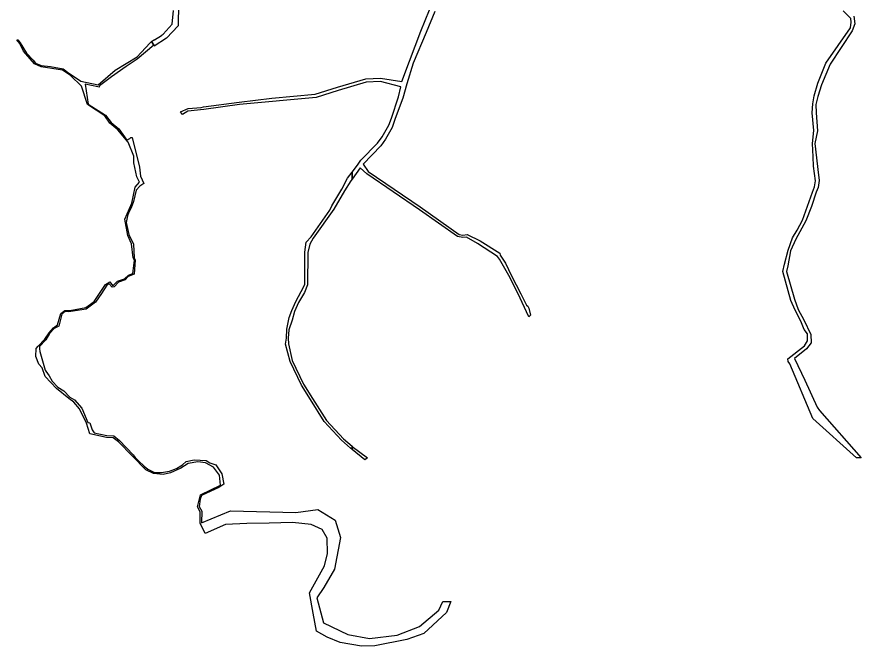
# Model space of a CAD drawing. Extents: x 548434 to 553028, y 1835063 to 1842282.
# Drawn here: x 550202 to 550953, y 1836960 to 1837520 of the extents above; entities that cross this region are included whole.
import ezdxf

# ---------------------------------------------------------------- set-up
doc = ezdxf.new("R2010")
doc.units = 0
doc.layers.add('Level 23', color=7, linetype='Continuous')

msp = doc.modelspace()

# ---------------------------------------------------------------- linework, layer by layer
at = {"layer": 'Level 23'}
for points in [[(550345.3906, 1837532.2542), (550345.034, 1837512.301), (550334.831, 1837501.32), (550323.894, 1837494.359), (550323.4199, 1837495.1407), (550323.4192, 1837495.142), (550321.444, 1837498.399), (550323.9775, 1837500), (550330.2092, 1837503.938), (550330.8619, 1837504.3505), (550331.78, 1837504.93), (550339.89, 1837513.9), (550341.0556, 1837526.0584)], [(550573.59, 1837525.13), (550565.89, 1837506.62), (550554.26, 1837479.1), (550548.67, 1837460.93), (550545.11, 1837448), (550538.3, 1837430.07), (550535.64, 1837422.02), (550529.77, 1837411.65), (550525.42, 1837405.72), (550509.77, 1837389.38), (550514.28, 1837382.69), (550560.49, 1837351.22), (550595.24, 1837326.58), (550598.56, 1837326.22), (550602.35, 1837326.74), (550613.82, 1837321), (550631.36, 1837310.19), (550631.75, 1837308.21), (550633.03, 1837306.6), (550636.45, 1837301.13), (550641.96, 1837289.81), (550650.04, 1837273.87), (550655.06, 1837263.73), (550656.26, 1837262.95), (550657.26, 1837261.26), (550658.66, 1837254.75), (550657.4, 1837253.44), (550647.44, 1837274.39), (550639.4, 1837290.18), (550631.29, 1837304.76), (550629.38, 1837307.11), (550611.46, 1837318.82), (550601.8, 1837324.33), (550598.6, 1837324.06), (550593.63, 1837324.82), (550559.86, 1837348.72), (550513.09, 1837380.76), (550507.23, 1837386.02), (550500, 1837375.9), (550500, 1837382.15), (550504.85, 1837388.38), (550507.73, 1837392.81), (550522.49, 1837408.01), (550526.6, 1837413.55), (550532.56, 1837423.97), (550534.96, 1837430.31), (550541.18, 1837449.31), (550543.48, 1837458.26), (550525.33, 1837462.84), (550512.61, 1837462.32), (550487.46, 1837454.96), (550467.88, 1837448.68), (550399.72, 1837442.44), (550368.08, 1837437.81), (550353.89, 1837436.58), (550349.06, 1837433.45), (550347.12, 1837435.83), (550354.03, 1837438.8), (550365.66, 1837439.88), (550367.59, 1837440.36), (550399.3, 1837444.54), (550428.66, 1837447.96), (550467.15, 1837451.46), (550486.96, 1837457.98), (550512.12, 1837465.34), (550525.33, 1837465.92), (550544.11, 1837463), (550551.04, 1837480.88), (550561.22, 1837507.56), (550568.8, 1837526.57)], [(550946.47, 1837520.93), (550947.46, 1837514.18), (550945.12, 1837507.98), (550925.53, 1837478.33), (550917.61, 1837460.04), (550914.48, 1837449.65), (550912.77, 1837442.35), (550912.86, 1837434.85), (550914.11, 1837418.89), (550911.8, 1837407.73), (550913.17, 1837394.88), (550914.52, 1837384.42), (550915.65, 1837374.8), (550914.92, 1837368.51), (550913.02, 1837364.31), (550908.88, 1837351.66), (550903.76, 1837338.95), (550894.97, 1837322.6), (550890.05, 1837312.29), (550887.65, 1837298.94), (550886.56, 1837293.69), (550893.59, 1837269.18), (550896.95, 1837259.91), (550901.88, 1837250.66), (550908.24, 1837237.71), (550908.41, 1837230.39), (550904.25, 1837224.79), (550893.72, 1837216.32), (550903, 1837197), (550914, 1837173), (550916, 1837170), (550953, 1837128), (550949, 1837128), (550910, 1837163), (550889.58, 1837211.68), (550888.05, 1837213.76), (550887.63, 1837216.16), (550902.6, 1837227.55), (550905.4, 1837232.08), (550905.18, 1837238.36), (550902.19, 1837242.27), (550899.31, 1837249.54), (550894.23, 1837259.47), (550890.36, 1837268.07), (550883.33, 1837293.61), (550884.78, 1837300.14), (550888.16, 1837312.88), (550891.9, 1837323.79), (550895.96, 1837330.5), (550900.7, 1837339.41), (550909.65, 1837364.46), (550911.6, 1837369.22), (550912.39, 1837374.54), (550910.58, 1837387.6), (550910.22, 1837395.92), (550909.82, 1837407.73), (550911.05, 1837419.13), (550909.38, 1837435.03), (550909.95, 1837443.09), (550911.34, 1837450.1), (550914.6, 1837461.36), (550921.74, 1837479.08), (550943.45, 1837510.59), (550944.04, 1837515.79), (550943.93, 1837519), (550937.06, 1837525.79)]]:
    msp.add_lwpolyline(points, dxfattribs=at)
for points in [[(550580.61, 1837000), (550587.9369, 1837000), (550584.09, 1836990.11), (550563.77, 1836971.5), (550548.75, 1836966.25), (550520.18, 1836960.57), (550508.2, 1836960.3), (550489.2, 1836963.49), (550477.65, 1836968.17), (550468.29, 1836973.58), (550465.22, 1836989.67), (550462.14, 1837007.81), (550475.3, 1837031.65), (550478.13, 1837042.83), (550477.78, 1837056.46), (550473.24, 1837064.16), (550463.45, 1837068.7), (550447.02, 1837070.45), (550426.06, 1837069.75), (550406.14, 1837069.4), (550387.37, 1837068.69), (550369.22, 1837060.4), (550364.79, 1837069.64), (550364.88, 1837079.81), (550362.39, 1837084.28), (550364.97, 1837094.98), (550382.98, 1837103.63), (550381.82, 1837112.46), (550376.65, 1837119.68), (550369.6, 1837123.52), (550362.65, 1837124.33), (550354, 1837122.72), (550347.5, 1837118.62), (550338.31, 1837114.69), (550331.89, 1837113.11), (550323.25, 1837113.82), (550316.29, 1837117.3), (550292.14, 1837142.2), (550287.24, 1837145.68), (550281.44, 1837146.12), (550266.47, 1837149.15), (550263.53, 1837158.71), (550257.47, 1837171.38), (550252.3, 1837177.44), (550247.74, 1837180.58), (550236.78, 1837189.59), (550226.79, 1837200.38), (550224.04, 1837207.98), (550221.09, 1837211.19), (550218.6, 1837218.14), (550218.78, 1837225.1), (550220.64, 1837227.32), (550226.43, 1837233.57), (550230.36, 1837239.27), (550234.28, 1837243.47), (550237.67, 1837246.14), (550240.7, 1837256.4), (550244.34, 1837259.07), (550248.71, 1837259.16), (550262.88, 1837261.66), (550270.46, 1837267.01), (550280.53, 1837282.18), (550284.46, 1837284.41), (550286.86, 1837281.11), (550291.05, 1837285.03), (550297.29, 1837287.35), (550300.86, 1837290.38), (550304.87, 1837291.9), (550306.21, 1837303.94), (550304.96, 1837305.99), (550303.53, 1837318.48), (550300.32, 1837325.7), (550297.65, 1837340.42), (550303.89, 1837354.69), (550307.01, 1837368.87), (550310.67, 1837373.33), (550308.35, 1837378.15), (550305.59, 1837390.54), (550305.67, 1837396.34), (550300.59, 1837409), (550291.59, 1837419.97), (550284.38, 1837425.76), (550279.92, 1837432.19), (550264.41, 1837442.44), (550259.15, 1837458.85), (550249.44, 1837468.21), (550242.13, 1837472.94), (550223.13, 1837475.89), (550217.43, 1837478.74), (550207.45, 1837489.98), (550204.15, 1837496.85), (550201.61, 1837500), (550201.6146, 1837500), (550202.56, 1837500), (550204.65, 1837497.3), (550210.07, 1837487.98), (550216.06, 1837481.82), (550218.27, 1837479.28), (550223.36, 1837477.09), (550231.57, 1837476.12), (550242.77, 1837474.09), (550247.97, 1837470.37), (550251.21, 1837468.16), (550258.64, 1837463.1), (550274.09, 1837459.8), (550288.95, 1837472.86), (550308.6, 1837484.71), (550320.0211, 1837496.8871), (550321.44, 1837498.4), (550323.9735, 1837500), (550323.9775, 1837500), (550321.444, 1837498.399), (550323.4192, 1837495.142), (550308.54, 1837482.85), (550298.79, 1837476.36), (550285.81, 1837467.05), (550275.03, 1837458.97), (550274.86, 1837457.73), (550273.68, 1837458.06), (550262.45, 1837460.48), (550265.14, 1837442.8), (550280.52, 1837433.02), (550285.52, 1837426.34), (550292.4, 1837420.7), (550299.47, 1837410.63), (550302.06, 1837412.14), (550303.06, 1837413.04), (550304.23, 1837413.13), (550310.61, 1837386.49), (550311.53, 1837378.72), (550314.65, 1837372.22), (550312.7, 1837371.037), (550310.99, 1837369.715), (550307.653, 1837366.105), (550305.466, 1837356.118), (550303.462, 1837350.458), (550301.39, 1837346.55), (550299.97, 1837343.2), (550298.97, 1837337.44), (550301.19, 1837326.61), (550305.32, 1837318.08), (550306, 1837305.84), (550306.87, 1837304.1), (550305.89, 1837291.37), (550300.72, 1837289.41), (550297.92, 1837286.33), (550291.91, 1837284.23), (550288.13, 1837280.17), (550286.34, 1837279.76), (550283.83, 1837282.73), (550281.55, 1837281.59), (550276.78, 1837274.29), (550271.64, 1837266.32), (550263.3, 1837260.26), (550247.84, 1837257.93), (550244.57, 1837258.1), (550241.67, 1837255.82), (550238.82, 1837245.13), (550234.73, 1837242.93), (550230.78, 1837238.53), (550227.42, 1837233.04), (550221.85, 1837226.85), (550221.71, 1837225.02), (550221.98, 1837222.52), (550226.69, 1837205.96), (550227.44, 1837204.97), (550230.28, 1837200.91), (550232.99, 1837196.04), (550237.94, 1837190.87), (550243.29, 1837187.6), (550248.61, 1837182.04), (550252.94, 1837179.51), (550259.29, 1837171.97), (550264.77, 1837159.25), (550266.6, 1837159.18), (550268.62, 1837152.75), (550270.54, 1837150.2), (550281.56, 1837147.72), (550287.79, 1837147.55), (550292.87, 1837143.34), (550305.07, 1837130.46), (550306.97, 1837128.27), (550309.97, 1837125.27), (550314.95, 1837120.4), (550318.27, 1837117.66), (550324.07, 1837114.91), (550330.31, 1837114.95), (550337.51, 1837115.97), (550343.71, 1837118.27), (550349.07, 1837121.75), (550352.306, 1837124.505), (550359.43, 1837126.01), (550370.094, 1837125.536), (550373.39, 1837123.59), (550378.68, 1837121.8), (550384.11, 1837113.75), (550385.92, 1837104.35), (550381.27, 1837101.54), (550366.02, 1837094.23), (550364.86, 1837091.19), (550363.81, 1837084.44), (550366.24, 1837080.38), (550366.06, 1837070.11), (550391.87, 1837080.79), (550449.86, 1837079.25), (550469.38, 1837081.76), (550484.81, 1837072.52), (550489.72, 1837057.02), (550484.25, 1837028.81), (550474.8, 1837012.41), (550468.63, 1837003.34), (550474.61, 1836981.14), (550496.29, 1836970.55), (550515.45, 1836967.18), (550540.2, 1836969.91), (550560.07, 1836977.86), (550577.23, 1836992.34)], [(550500, 1837382.15), (550500, 1837375.9), (550498.88, 1837374.33), (550493.19, 1837365.41), (550483.84, 1837349.37), (550465.21, 1837323.38), (550462.22, 1837318.04), (550460.57, 1837310.81), (550460.24, 1837281.74), (550457.68, 1837275.06), (550452.31, 1837266.09), (550448.71, 1837258.26), (550446.66, 1837250.52), (550443.75, 1837241.84), (550443.17, 1837234.5), (550443.26, 1837229.23), (550446.69, 1837214.59), (550456.76, 1837193.54), (550464.63, 1837180.85), (550477.27, 1837161.18), (550492.21, 1837144.89), (550500, 1837138.19), (550500, 1837135.26), (550498.52, 1837136.46), (550490.46, 1837143.59), (550475.21, 1837160.29), (550462.79, 1837179.93), (550454.91, 1837192.69), (550444.79, 1837213.71), (550440.81, 1837229.05), (550441.46, 1837234.38), (550441.91, 1837242.47), (550443.82, 1837252.74), (550446.35, 1837258.91), (550450.02, 1837266.92), (550454.77, 1837275.81), (550458.03, 1837282.29), (550457.92, 1837311.02), (550459.2, 1837319.74), (550463.44, 1837324.67), (550480.17, 1837348.45), (550481.96, 1837352.06), (550490.81, 1837367.02), (550495.94, 1837376.93)], [(550500, 1837138.19), (550500.14, 1837138.07), (550513.73, 1837127.86), (550511.25, 1837126.1), (550500, 1837135.26)]]:
    msp.add_lwpolyline(points, close=True, dxfattribs=at)

doc.saveas('drawing.dxf')
